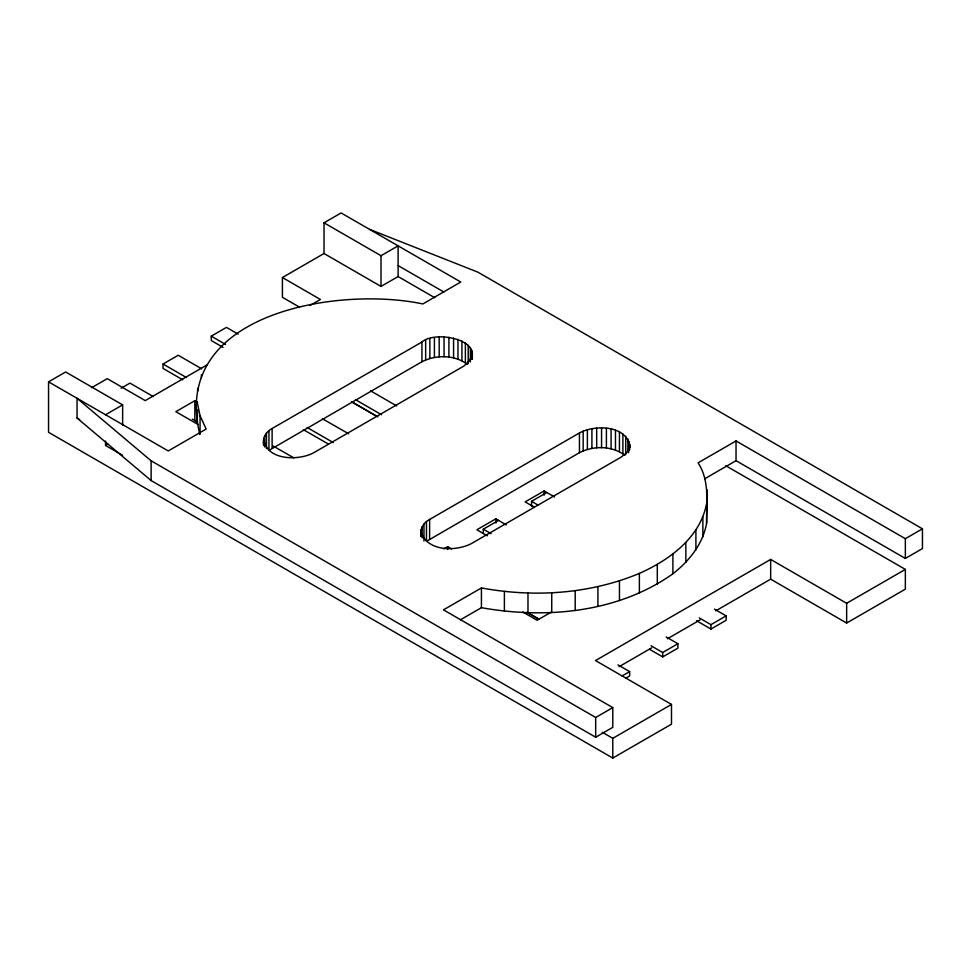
<?xml version="1.0" encoding="UTF-8"?>
<svg xmlns="http://www.w3.org/2000/svg" width="971" height="971" viewBox="0 0 971 971"><rect width="100%" height="100%" fill="white"/><g stroke="black" fill="none" stroke-linecap="round" stroke-linejoin="round"><path stroke-width="1.46" d="M199.783 434.158C169.998 312.65 338.6 286.008 422.834 303.947L460.788 282.027L341.112 212.94L324.023 222.808L324.023 253.516L381.008 286.421L398.11 276.553L434.814 297.745M197.21 421.9L197.599 409.556M460.485 619.777L481.422 607.688C546.115 619.243 618.078 612.677 672.903 573.788C689.131 561.08 702.98 543.966 706.609 523.187C706.293 502.808 709.983 480.997 698.088 462.851L736.03 440.943L905.348 538.699L922.45 528.819L922.45 548.566L905.348 558.434L736.03 460.691L704.63 478.824M706.609 523.187L707.058 489.736M263.675 438.467C265.593 460.521 298.485 461.164 313.9 452.644L463.725 366.14C492.94 342.86 437.29 328.647 421.936 342.01L272.111 428.514C265.836 431.694 262.061 438.467 263.675 445.519M420.989 536.453C419.763 529.474 423.259 522.58 429.619 519.449L579.444 432.945C595.017 424.424 627.46 425.055 629.863 447.121M629.669 449.937L629.863 444.305M612.786 707.604L595.684 717.484L151.124 460.812L77.049 398.304L77.049 418.04L151.124 480.56L595.684 737.22L612.786 727.352L612.786 707.604L443.468 609.849L481.422 587.941C534.014 597.711 589.761 594.118 639.379 573.4C669.31 560.073 700.249 537.691 706.609 503.451M420.989 532.217C427.507 551.625 455.848 551.637 471.408 543.578L621.234 457.074L626.89 452.498L629.669 447.121M467.269 364.319C454.537 354.67 435.87 354.609 421.936 361.746L268.955 450.41L268.955 430.663M624.778 455.253C612.046 445.604 593.378 445.555 579.444 452.692L426.463 541.345L426.463 521.597M715.761 610.868L770.658 579.165L846.651 623.042L905.348 589.154L905.348 569.407L846.651 603.294L770.658 559.43L595.502 660.559L671.483 704.424L671.483 724.172L612.786 758.06L48.55 432.301L48.55 381.846L65.652 371.978L122.637 404.883L122.637 425.359M91.65 387.672L107.259 378.666L145.249 400.61L206.689 365.132M299.444 307.115L282.415 297.284L282.415 277.536L324.023 253.516M121.096 388.23L129.956 383.108L153.333 396.605M182.706 379.782L163.019 368.41L163.019 364.028L178.215 355.252L201.592 368.749M223.087 347.375L211.277 340.554L211.277 336.16L226.474 327.385L238.162 334.133M105.548 414.751L122.637 404.883M324.023 222.808L381.008 255.713L398.11 245.845L398.11 276.553M309.955 305.513L320.406 299.481L282.415 277.536M105.548 441.077L105.548 445.471L107.987 444.05M197.441 402.212L194.831 400.72L175.836 411.68L197.975 424.461M443.832 548.858L447.631 546.661L451.551 548.931M506.316 524.935L495.878 518.805L476.882 529.778L487.345 535.81M554.587 496.982L544.136 490.95L525.141 501.91L534.293 507.202M483.291 533.577L483.291 529.183L498.487 520.407M534.147 507.214L531.538 505.709L531.538 501.327L546.734 492.552M551.055 612.228L537.121 620.275L522.738 611.973M619.025 666.713L651.711 647.851M667.393 638.784L700.067 619.923M622.047 675.986L629.645 671.604L629.645 675.986L625.846 678.183M651.019 645.764L662.708 652.512L677.904 643.737L677.904 648.13L662.708 656.906L649.575 649.32M699.266 617.908L710.954 624.656L726.162 615.881L726.162 620.263L710.954 629.038L696.523 620.712M602.299 732.268L612.786 738.324L671.483 704.424M369.611 229.387L477.89 272.159L922.45 528.819M398.268 265.678L443.856 292.004M725.786 465.74L905.348 569.407M370.619 390.864L396.751 405.951M355.422 399.639L381.542 414.726M531.538 501.327L538.068 505.102M714.474 609.133L726.162 615.881M351.793 401.836L377.84 416.875M351.563 401.8L376.347 416.11M211.277 336.16L225.551 344.414M322.36 418.732L348.589 433.77M307.164 427.507L333.296 442.582M483.291 529.183L491.12 533.71M666.215 636.988L677.904 643.737M303.304 429.655L328.283 443.978M163.019 364.028L186.396 377.525M272.802 445.835L293.825 457.863M197.441 421.96L194.831 420.455L194.831 400.72M527.362 612.446L539.123 619.231M192.294 419.096L197.489 422.094M527.059 612.373L538.747 619.122M617.957 664.856L629.645 671.604M48.55 381.846L168.226 450.945L206.18 429.036L200.062 415.77L197.21 402.152M77.049 418.04L79.646 419.545M105.548 445.471L122.577 455.302M706.487 506.753L707.058 509.472M905.348 538.699L905.348 558.434M846.651 603.294L846.651 623.042M770.658 559.43L770.658 579.165M736.03 440.943L736.03 460.691M710.954 624.656L710.954 629.038M702.87 516.997L702.87 536.745M695.904 530.117L695.904 549.853M685.854 542.546L685.854 562.282M672.903 554.053L672.903 573.788M662.708 652.512L662.708 656.906M657.306 564.406L657.306 584.141M639.379 573.4L639.379 593.147M629.269 441.502L629.269 449.961M628.662 449.876L628.662 452.692M627.873 438.807L627.873 451.503M625.725 436.27L625.725 454.61M622.897 433.976L622.897 453.724M619.437 431.986L619.437 451.733M619.449 580.876L619.449 600.624M615.468 430.347L615.468 450.095M612.786 738.324L612.786 758.06M611.087 429.109L611.087 448.857M606.402 428.308L606.402 448.056M601.559 427.956L601.559 447.704M597.918 586.69L597.918 606.426M596.692 428.077L596.692 447.825M595.684 717.484L595.684 737.22M591.909 428.66L591.909 448.396M587.37 429.68L587.37 449.427M583.17 431.124L583.17 450.872M579.444 432.945L579.444 452.692M575.196 590.708L575.196 610.443M551.734 592.868L551.734 612.604M544.136 490.95L544.136 495.174M527.981 593.123L527.981 612.871M504.386 591.473L504.386 611.208M495.878 518.805L495.878 523.029M481.422 587.941L481.422 607.688M472.355 353.371L472.355 359.003M472.161 356.187L472.161 359.003M471.76 350.567L471.76 359.027M470.365 347.873L470.365 361.977M468.216 345.336L468.216 363.676M465.388 343.042L465.388 362.79M461.929 341.052L461.929 360.799M457.96 339.413L457.96 359.161M453.578 338.175L453.578 357.923M448.905 337.374L448.905 357.122M447.631 546.661L447.631 549.489M444.063 337.022L444.063 356.77M439.183 337.143L439.183 356.891M434.401 337.726L434.401 357.462M429.862 338.745L429.862 358.493M429.619 519.449L429.619 539.196M425.662 340.19L425.662 359.925M423.963 524.024L423.963 540.944M422.191 526.646L422.191 537.922M421.936 342.01L421.936 361.746M421.183 529.401L421.183 536.453M381.008 255.713L381.008 286.421M272.111 428.514L272.111 448.262M266.455 433.078L266.455 448.602M264.682 435.712L264.682 446.988M201.385 374.891L201.385 377.707M200.062 415.77L200.062 434.11M197.647 388.436L197.647 391.252M151.124 460.812L151.124 480.56"/></g></svg>
